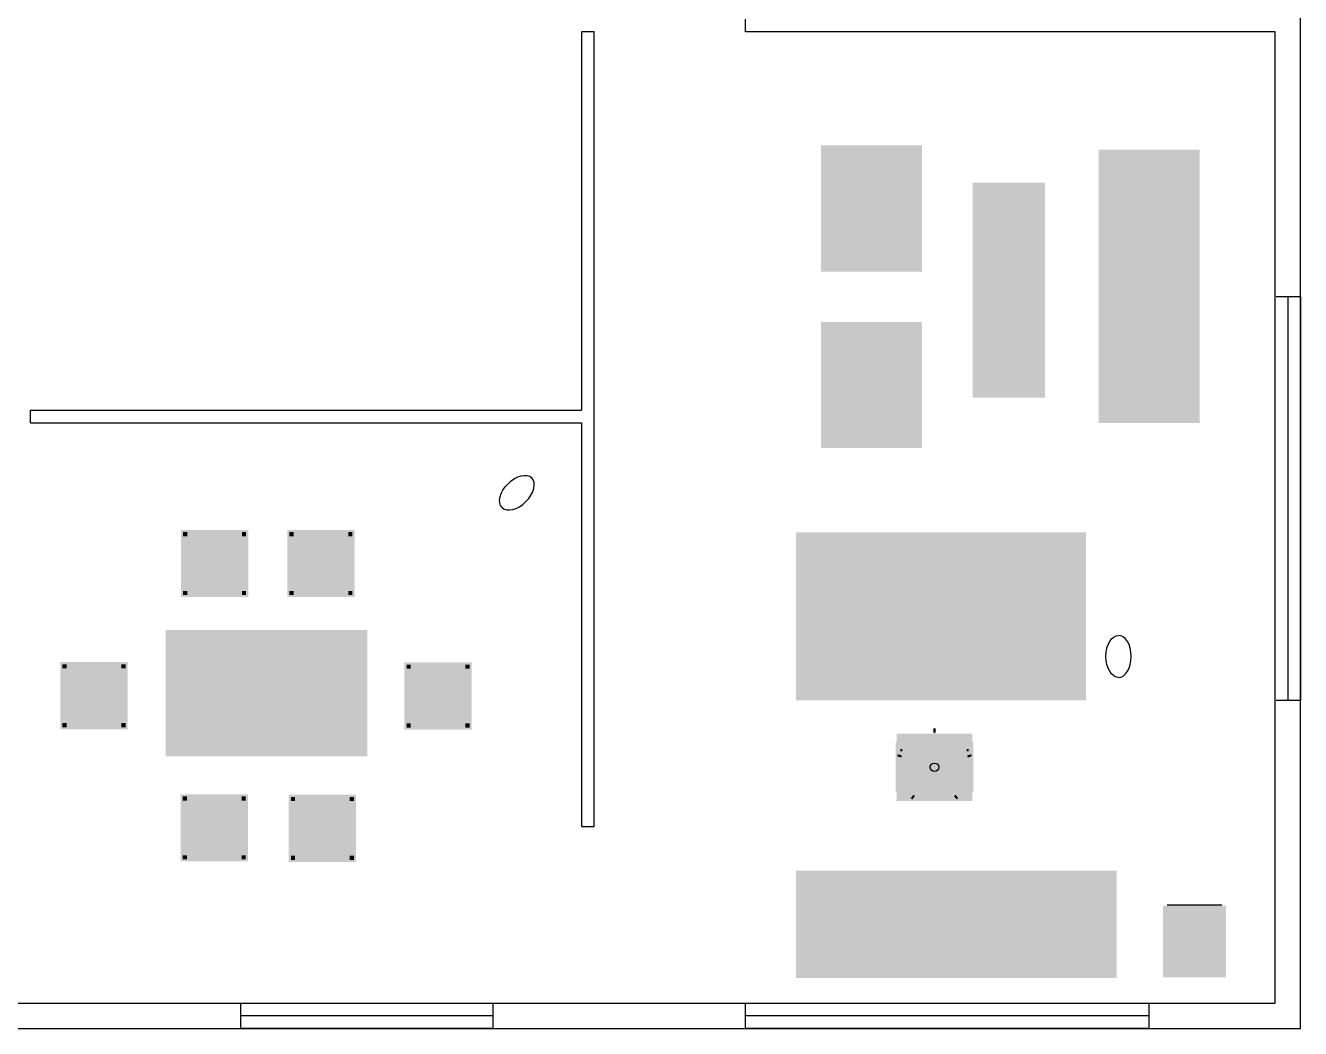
# Model space of a CAD drawing. Extents: x 72 to 672, y 48 to 484.
# Drawn here: x 368.8 to 672, y 48 to 286.5 of the extents above; entities that cross this region are included whole.
import ezdxf

# ---------------------------------------------------------------- set-up
doc = ezdxf.new("R2010")
doc.units = 0
doc.header["$MEASUREMENT"] = 0
doc.layers.get('0').update_dxf_attribs({"linetype": 'CONTINUOUS'})
for name, color, linetype in [('BLUE', 5, 'CONTINUOUS'), ('CYAN', 4, 'CONTINUOUS'), ('WALL', 3, 'CONTINUOUS'), ('WHITE', 7, 'CONTINUOUS'), ('WINDOW', 7, 'CONTINUOUS')]:
    doc.layers.add(name, color=color, linetype=linetype)

# ---------------------------------------------------------------- blocks, each defined once
blk = doc.blocks.new('WINDOW', base_point=(636, 372))
at = {"layer": 'WALL'}
for p, q in [((636, 360), (636, 372)), ((642, 372), (642, 360))]:
    blk.add_line(p, q, dxfattribs=at)
at = {"layer": 'WINDOW'}
for p, q in [((641.75, 372), (636.25, 372)), ((639, 372), (639, 360)), ((641.75, 360), (636.25, 360))]:
    blk.add_line(p, q, dxfattribs=at)
blk = doc.blocks.new('XDESK', base_point=(291, 294))
for points in [[(291, 294, 29), (360, 294, 29), (291, 334, 29), (360, 334, 29)], [(310, 298), (295, 298), (310, 330), (295, 330)], [(356, 298), (341, 298), (356, 330), (341, 330)]]:
    blk.add_solid(points)
blk = doc.blocks.new('CUBE')
blk.add_solid([(0, 0), (1, 0), (0, 1), (1, 1)])
blk = doc.blocks.new('TABLE', base_point=(330, 324))
blk.add_solid([(330, 324, 29), (378, 324, 29), (330, 354, 29), (378, 354, 29)])
for points in [[(337.99, 332.49), (338.99, 332.49), (337.99, 345.51), (338.99, 345.51)], [(370.01, 332.49), (369.01, 332.49), (370.01, 345.51), (369.01, 345.51)]]:
    blk.add_trace(points)
blk = doc.blocks.new('CHAIR', base_point=(342, 330))
for points in [[(342, 345.99999, 17), (358, 345.99999, 17), (342, 330, 17), (358, 330, 17)], [(343.5, 344.5), (342.5, 344.5), (343.5, 345.5), (342.5, 345.5)], [(356.5, 344.5), (357.5, 344.5), (356.5, 345.5), (357.5, 345.5)], [(342, 330, 19.25), (358, 330, 19.25), (342, 332, 19.25), (358, 332, 19.25)], [(343.5, 331.49999), (342.5, 331.49999), (343.5, 330.49999), (342.5, 330.49999)], [(356.5, 331.49999), (357.5, 331.49999), (356.5, 330.49999), (357.5, 330.49999)]]:
    blk.add_solid(points)
blk = doc.blocks.new('SCHAIR', base_point=(300, 300))
blk.add_circle((309, 308, 2), 1)
for points in [[(300, 300, 17), (318, 300, 17), (300, 316, 17), (318, 316, 17)], [(301, 300, 19.25), (317, 300, 19.25), (301, 302, 19.25), (317, 302, 19.25)]]:
    blk.add_solid(points)
for points in [[(308.75, 308.97, 2), (309.25, 308.97, 2), (308.75, 317.25, 2), (309.25, 317.25, 2)], [(309.25, 317.25), (308.75, 317.25), (309.25, 316.25), (308.75, 316.25)], [(300.28, 311.1), (300.12, 310.62), (301.23, 310.79), (301.08, 310.31)], [(308, 308.06, 2), (308.15, 308.54, 2), (300.13, 310.62, 2), (300.28, 311.1, 2)], [(309.85, 308.54, 2), (310, 308.06, 2), (317.72, 311.1, 2), (317.87, 310.62, 2)], [(317.88, 310.62), (317.72, 311.1), (316.92, 310.31), (316.77, 310.79)], [(308.63, 307.07, 2), (308.23, 307.36, 2), (303.77, 300.37, 2), (303.36, 300.66, 2)], [(309.77, 307.36, 2), (309.37, 307.07, 2), (314.64, 300.66, 2), (314.23, 300.37, 2)], [(303.36, 300.66), (303.76, 300.37), (303.95, 301.47), (304.35, 301.18)], [(314.24, 300.37), (314.64, 300.66), (313.65, 301.18), (314.05, 301.47)]]:
    blk.add_trace(points)
blk = doc.blocks.new('XCHAIR')
for points in [[(1.36, 11.83, 19), (0.86, 11.83, 19), (1.36, 12.33, 19), (0.86, 12.33, 19)], [(16.64, 11.83, 19), (17.14, 11.83, 19), (16.64, 12.33, 19), (17.14, 12.33, 19)]]:
    blk.add_solid(points)
for points in [[(-0.25, 2.06, 26), (2.25, 2.06, 26), (-0.25, 14, 26), (2.25, 14, 26)], [(15.75, 2.06, 26), (18.25, 2.06, 26), (15.75, 14, 26), (18.25, 14, 26)]]:
    blk.add_trace(points)
blk.add_blockref('SCHAIR', (0, 0))
blk = doc.blocks.new('FCHAIR', base_point=(342, 330))
for points in [[(372, 353.99999), (342, 353.99999), (372, 330), (342, 330)], [(372, 353.99999, 12), (342, 353.99999, 12), (372, 330, 12), (342, 330, 12)]]:
    blk.add_solid(points)
for points in [[(342, 330, 15), (347, 335, 15), (342, 350, 15), (347, 350, 15)], [(372, 350, 15), (367, 350, 15), (372, 330, 15), (367, 335, 15)], [(372, 330, 15), (367, 335, 15), (342, 330, 15), (347, 335, 15)]]:
    blk.add_trace(points)
blk = doc.blocks.new('SOFA', base_point=(324, 324))
for points in [[(324, 348), (389, 348), (324, 324), (389, 324)], [(324, 324, 12), (346, 324, 12), (324, 348, 12), (346, 348, 12)], [(324, 324, 12), (324, 348, 12), (346, 324, 12), (346, 348, 12)], [(346, 324, 12), (346, 348, 12), (367, 324, 12), (367, 348, 12)], [(367, 324, 12), (367, 348, 12), (389, 324, 12), (389, 348, 12)]]:
    blk.add_solid(points)
for points in [[(329, 344, 15), (324, 344, 15), (329, 329, 15), (324, 324, 15)], [(384, 329, 15), (389, 324, 15), (384, 344, 15), (389, 344, 15)], [(329, 329, 15), (324, 324, 15), (384, 329, 15), (389, 324, 15)]]:
    blk.add_trace(points)
blk = doc.blocks.new('FILECAB')
for p, q in [((14, 17.125, 43), (1, 17.125, 43)), ((14, 17.125, 30), (1, 17.125, 30)), ((14, 17.125, 17), (1, 17.125, 17)), ((14, 17.125, 4), (1, 17.125, 4))]:
    blk.add_line(p, q)
at = {"xscale": 15, "yscale": 17, "zscale": 60}
blk.add_blockref('CUBE', (0, 0), dxfattribs=at)
blk = doc.blocks.new('SEMICIRCLE')
blk.add_arc((0, 0.5), 0.5, 270, 90)
blk = doc.blocks.new('TRASHCAN', base_point=(154, 339))
at = {"yscale": 10}
for xscale in [-6, 6]:
    blk.add_blockref('SEMICIRCLE', (157, 339), dxfattribs=dict(at, xscale=xscale))

msp = doc.modelspace()

# ---------------------------------------------------------------- linework, layer by layer
at = {"layer": 'WALL'}
for p, q in [((672, 48), (672, 408)), ((540, 285), (540, 288)), ((504, 285), (501, 285)), ((501, 285), (501, 195)), ((504, 96), (504, 285)), ((666, 285), (540, 285)), ((666, 54), (666, 285)), ((370, 192), (370, 195)), ((370, 195), (501, 195)), ((370, 192), (501, 192)), ((501, 192), (501, 96)), ((501, 96), (504, 96)), ((339, 54), (666, 54)), ((72, 48), (672, 48))]:
    msp.add_line(p, q, dxfattribs=at)

# ---------------------------------------------------------------- block references
at = {"layer": 'BLUE'}
for name, p, rotation in [('FCHAIR', (558, 258), 269.9999999999999), ('SOFA', (648, 192), 89.99999999999999), ('FCHAIR', (558, 216), 269.9999999999999)]:
    msp.add_blockref(name, p, dxfattribs=dict(at, rotation=rotation))
for name, p in [('TRASHCAN', (625.74, 131.48)), ('XCHAIR', (575.95, 102.11)), ('FILECAB', (639.3, 60.17))]:
    msp.add_blockref(name, p, dxfattribs=at)
at = {"layer": 'CYAN'}
for name, p, rotation in [('TRASHCAN', (480, 174), 315), ('CHAIR', (421.75, 166.57), 179.9999999999999), ('CHAIR', (447.02, 166.57), 179.9999999999999), ('CHAIR', (377.06, 135.11), 270), ('CHAIR', (474.9, 119.03), 90)]:
    msp.add_blockref(name, p, dxfattribs=dict(at, rotation=rotation))
for p in [(405.66, 87.71), (431.4, 87.57)]:
    msp.add_blockref('CHAIR', p, dxfattribs=at)
at = {"layer": 'WHITE'}
for p, xscale, yscale, zscale in [((594, 198), 17.27125506072866, 51.13360323886641, 24), ((552, 60), 76.27530364372467, 25.55465587044534, 30)]:
    msp.add_blockref('CUBE', p, dxfattribs=dict(at, xscale=xscale, yscale=yscale, zscale=zscale))
for name, p in [('XDESK', (552, 126)), ('TABLE', (402.08, 112.73))]:
    msp.add_blockref(name, p, dxfattribs=at)
at = {"layer": 'WINDOW', "yscale": 8}
msp.add_blockref('WINDOW', (666, 222, 36), dxfattribs=at)
at = {"layer": 'WINDOW', "rotation": 270}
for p, yscale in [((480, 54, 36), 5), ((636, 54, 36), 8)]:
    msp.add_blockref('WINDOW', p, dxfattribs=dict(at, yscale=yscale))

doc.saveas('drawing.dxf')
